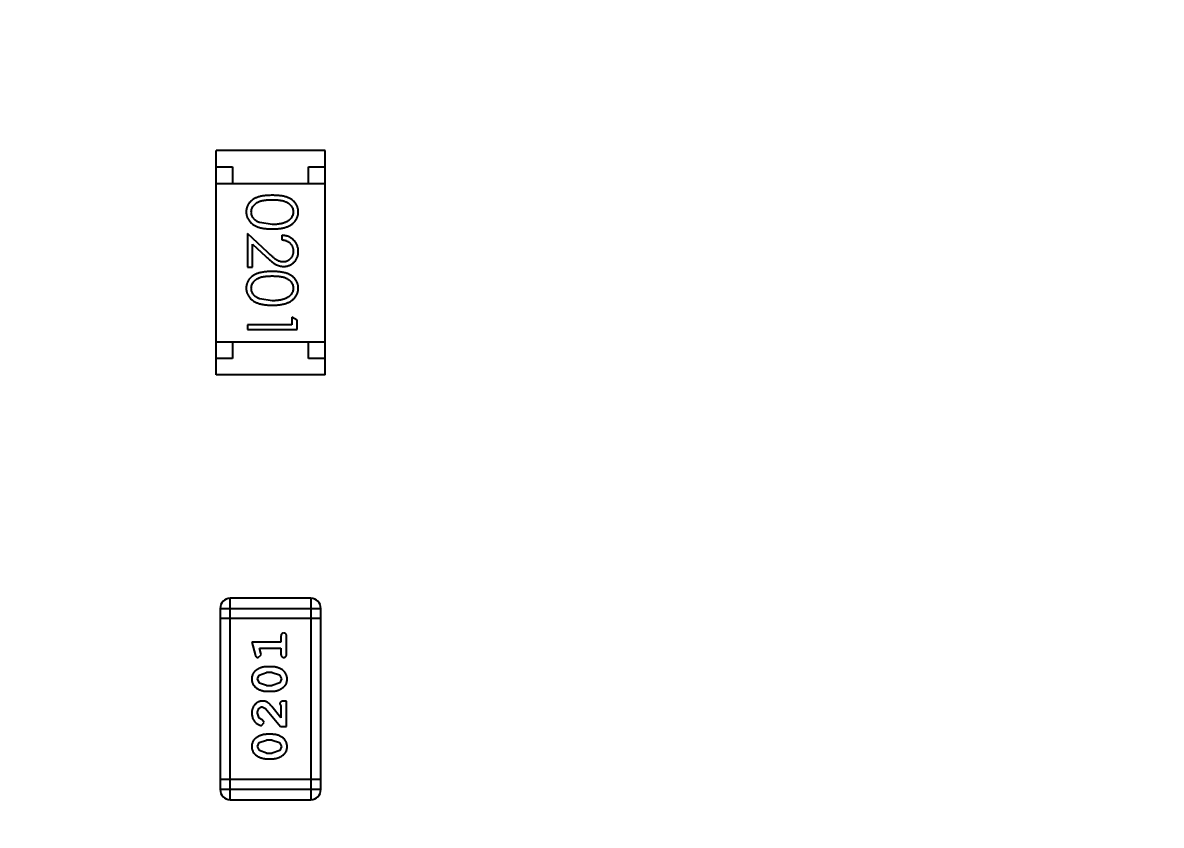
# Model space of a CAD drawing. Header units: inches. Extents: x -13 to 119, y -33 to 44.
# Drawn here: x 91.123 to 94.571, y 9.489 to 11.918 of the extents above; entities that cross this region are included whole.
import ezdxf

# ---------------------------------------------------------------- set-up
doc = ezdxf.new("R2010")
doc.units = ezdxf.units.IN
doc.header["$LTSCALE"] = 1.21
doc.header["$MEASUREMENT"] = 0
doc.header["$PDMODE"] = 3
doc.header["$PDSIZE"] = 0.3125
doc.layers.get('0').update_dxf_attribs({"linetype": 'CONTINUOUS'})
doc.layers.get('Defpoints').update_dxf_attribs({"linetype": 'CONTINUOUS'})
doc.layers.add('DIM', color=3, linetype='CONTINUOUS')
doc.styles.get("Standard").update_dxf_attribs({"font": 'txt', "width": 0.8})
doc.dimstyles.get("Standard").update_dxf_attribs({"dimtxt": 0.15625, "dimasz": 0.1875, "dimexe": 0.125, "dimexo": 0.0625, "dimgap": 0.09, "dimtad": 0, "dimtih": 1, "dimtoh": 1, "dimzin": 4, "dimdsep": 46, "dimtxsty": 'Standard', "dimblk": '_FILLED', "dimblk1": '_FILLED', "dimblk2": '_FILLED', "dimcen": 0.09, "dimazin": 1, "dimtp": 0.01, "dimtm": 0.01, "dimtfac": 1, "dimtofl": 0, "dimtmove": 0, "dimatfit": 3, "dimldrblk": '_FILLED', "dimfxl": 1, "dimtolj": 1, "dimtzin": 4, "dimarcsym": 0})

# ---------------------------------------------------------------- blocks, each defined once
blk = doc.blocks.new('_FILLED')
at = {"color": 0, "linetype": 'ByBlock'}
blk.add_solid([(0, 0), (-1, 0.1667), (-1, -0.1667)], dxfattribs=at)
blk = doc.blocks.new('*D26')
at = {"layer": 'Defpoints', "color": 0}
for p in [(87.6825, 22.6485), (108.0025, -8.1472), (108.0025, -17.2496)]:
    blk.add_point(p, dxfattribs=at)
at = {"layer": 'DIM', "color": 0, "lineweight": -2}
for p, q in [((87.6825, 22.586), (87.6825, -17.3746)), ((108.0025, -8.2097), (108.0025, -17.3746)), ((88.8825, -17.2496), (95.9125, -17.2496)), ((106.8025, -17.2496), (99.7725, -17.2496))]:
    blk.add_line(p, q, dxfattribs=at)
at = {"layer": 'DIM', "color": 0, "lineweight": -2, "xscale": 1.2, "yscale": 1.2, "zscale": 1.2, "rotation": 180}
blk.add_blockref('_FILLED', (87.6825, -17.2496), dxfattribs=at)
at = {"layer": 'DIM', "color": 0, "lineweight": -2, "xscale": 1.2, "yscale": 1.2, "zscale": 1.2}
blk.add_blockref('_FILLED', (108.0025, -17.2496), dxfattribs=at)
at = {"layer": 'DIM', "color": 0, "insert": (97.8425, -17.2496), "char_height": 1.2, "attachment_point": 5}
blk.add_mtext('\\A1;20.32', dxfattribs=at)

msp = doc.modelspace()

# ---------------------------------------------------------------- linework, layer by layer
at = {"color": 7, "linetype": 'Continuous'}
for p, q in [((91.7084, 10.852), (91.7084, 11.532)), ((92.0384, 11.532), (91.7084, 11.532)), ((92.0384, 10.852), (92.0384, 11.532)), ((91.7084, 11.482), (91.7584, 11.482)), ((91.7584, 11.482), (91.7584, 11.432)), ((91.9884, 11.432), (91.9884, 11.482)), ((91.9884, 11.482), (92.0384, 11.482)), ((91.7084, 11.432), (92.0384, 11.432)), ((91.8787, 11.3075), (91.8409, 11.3132)), ((91.8037, 11.2806), (91.8037, 11.1787)), ((91.8657, 11.2224), (91.8037, 11.2806)), ((91.9075, 11.2748), (91.9075, 11.2614)), ((91.819, 11.1787), (91.819, 11.2485)), ((91.819, 11.2485), (91.8591, 11.2109)), ((91.8037, 11.1787), (91.819, 11.1787)), ((91.8787, 11.0767), (91.8409, 11.0824)), ((91.8037, 11.0037), (91.8037, 10.9902)), ((91.9383, 11.0037), (91.8037, 11.0037)), ((91.9383, 11.0267), (91.9383, 11.0037)), ((91.9537, 11.0179), (91.9383, 11.0267)), ((91.9537, 10.9902), (91.9537, 11.0179)), ((91.8037, 10.9902), (91.9537, 10.9902)), ((91.7084, 10.952), (92.0384, 10.952)), ((91.7584, 10.952), (91.7584, 10.902)), ((91.9884, 10.902), (91.9884, 10.952)), ((91.7584, 10.902), (91.7084, 10.902)), ((92.0384, 10.902), (91.9884, 10.902)), ((92.0384, 10.852), (91.7084, 10.852)), ((91.7514, 9.5664), (91.7514, 10.176)), ((91.9953, 10.176), (91.7514, 10.176)), ((91.9953, 10.176), (91.9953, 9.5664)), ((91.7209, 10.1455), (91.7209, 9.5969)), ((91.7209, 10.1455), (92.0257, 10.1455)), ((92.0257, 9.5969), (92.0257, 10.1455)), ((92.0257, 10.115), (91.7209, 10.115)), ((91.8167, 10.0427), (91.8266, 10.0061)), ((91.9048, 10.0427), (91.8167, 10.0427)), ((91.9048, 10.06), (91.9048, 10.0427)), ((91.9221, 10.008), (91.9221, 10.06)), ((91.8357, 9.997), (91.845, 10.0049)), ((91.844, 10.0103), (91.8398, 10.0253)), ((91.8398, 10.0253), (91.9048, 10.0253)), ((91.845, 10.0049), (91.844, 10.0103)), ((91.9048, 10.0253), (91.9048, 10.008)), ((91.8791, 9.9687), (91.8613, 9.9687)), ((91.834, 9.9317), (91.8393, 9.9438)), ((91.8398, 9.9193), (91.834, 9.9317)), ((91.8393, 9.9438), (91.8616, 9.9514)), ((91.8788, 9.9514), (91.8616, 9.9514)), ((91.8788, 9.9514), (91.9006, 9.9442)), ((91.9006, 9.9442), (91.9064, 9.9319)), ((91.9064, 9.9319), (91.9011, 9.9197)), ((91.8616, 9.9121), (91.8398, 9.9193)), ((91.8613, 9.8948), (91.8791, 9.8948)), ((91.8616, 9.9121), (91.8788, 9.9121)), ((91.9011, 9.9197), (91.8788, 9.9121)), ((91.9221, 9.8649), (91.9142, 9.8649)), ((91.9221, 9.7878), (91.9221, 9.8649)), ((91.8394, 9.8132), (91.834, 9.8281)), ((91.8485, 9.8476), (91.8582, 9.8428)), ((91.8582, 9.8428), (91.9032, 9.7878)), ((91.9048, 9.8145), (91.8778, 9.8481)), ((91.9017, 9.8562), (91.9048, 9.8507)), ((91.9048, 9.8507), (91.9048, 9.8145)), ((91.8479, 9.8082), (91.8394, 9.8132)), ((91.846, 9.7909), (91.8545, 9.7998)), ((91.8545, 9.7998), (91.8479, 9.8082)), ((91.8791, 9.7642), (91.8613, 9.7642)), ((91.9032, 9.7878), (91.9221, 9.7878)), ((91.834, 9.7272), (91.8393, 9.7393)), ((91.8398, 9.7148), (91.834, 9.7272)), ((91.8393, 9.7393), (91.8616, 9.7469)), ((91.8788, 9.7469), (91.8616, 9.7469)), ((91.8788, 9.7469), (91.9006, 9.7396)), ((91.9006, 9.7396), (91.9064, 9.7274)), ((91.9064, 9.7274), (91.9011, 9.7152)), ((91.8616, 9.7076), (91.8398, 9.7148)), ((91.8613, 9.6903), (91.8791, 9.6903)), ((91.8616, 9.7076), (91.8788, 9.7076)), ((91.9011, 9.7152), (91.8788, 9.7076)), ((92.0257, 9.6273), (91.7209, 9.6273)), ((92.0257, 9.5969), (91.7209, 9.5969)), ((91.7514, 9.5664), (91.9953, 9.5664))]:
    msp.add_line(p, q, dxfattribs=at)
for centre, start, end in [((91.7514, 10.1455), 90, 180), ((91.9953, 10.1455), 0, 90), ((91.7514, 9.5969), 180, 270), ((91.9953, 9.5969), 270, 0)]:
    msp.add_arc(centre, 0.0305, start, end, dxfattribs=at)
for points, knots in [([(91.8786, 11.396), (91.8762, 11.396), (91.8716, 11.3959), (91.8648, 11.3956), (91.8584, 11.3951), (91.8525, 11.3944), (91.847, 11.3935), (91.8418, 11.3925), (91.8371, 11.3911), (91.8328, 11.3896), (91.8288, 11.3879), (91.825, 11.3861), (91.8216, 11.3841), (91.8184, 11.3819), (91.8154, 11.3796), (91.8127, 11.3771), (91.8102, 11.3744), (91.808, 11.3717), (91.8061, 11.3687), (91.8044, 11.3657), (91.803, 11.3626), (91.8018, 11.3594), (91.8009, 11.3562), (91.8003, 11.3528), (91.7999, 11.3493), (91.7998, 11.347), (91.7998, 11.3458)], [0, 0, 0, 0, 0.068113, 0.132564, 0.193427, 0.250218, 0.303569, 0.353576, 0.400235, 0.443586, 0.484619, 0.524292, 0.56238, 0.599049, 0.63494, 0.669782, 0.704009, 0.737842, 0.771098, 0.803896, 0.836415, 0.868639, 0.900715, 0.933378, 0.966213, 1, 1, 1, 1]), ([(91.8152, 11.3454), (91.8153, 11.347), (91.8154, 11.3503), (91.8167, 11.3552), (91.8188, 11.3599), (91.8212, 11.3637), (91.8235, 11.3666), (91.8254, 11.3686), (91.8276, 11.3705), (91.8299, 11.3723), (91.8324, 11.3739), (91.8351, 11.3754), (91.838, 11.3767), (91.8411, 11.378), (91.8445, 11.3791), (91.8483, 11.38), (91.8524, 11.3808), (91.8569, 11.3814), (91.8618, 11.3819), (91.8671, 11.3822), (91.8728, 11.3825), (91.8766, 11.3825), (91.8787, 11.3825)], [0, 0, 0, 0, 0.060034, 0.120278, 0.182348, 0.247919, 0.281641, 0.315701, 0.350322, 0.385703, 0.421819, 0.459196, 0.497866, 0.538301, 0.58121, 0.628183, 0.679403, 0.734699, 0.794074, 0.858416, 0.927049, 1, 1, 1, 1]), ([(91.9575, 11.3458), (91.9575, 11.347), (91.9574, 11.3493), (91.957, 11.3528), (91.9564, 11.3562), (91.9554, 11.3595), (91.9543, 11.3627), (91.9528, 11.3658), (91.9511, 11.3688), (91.9491, 11.3718), (91.9469, 11.3746), (91.9445, 11.3773), (91.9418, 11.3797), (91.9388, 11.382), (91.9356, 11.3842), (91.9321, 11.3862), (91.9284, 11.388), (91.9245, 11.3897), (91.9202, 11.3912), (91.9155, 11.3925), (91.9104, 11.3936), (91.9048, 11.3944), (91.8989, 11.3951), (91.8925, 11.3956), (91.8857, 11.3959), (91.881, 11.396), (91.8786, 11.396)], [0, 0, 0, 0, 0.033742, 0.066533, 0.099153, 0.13154, 0.164087, 0.196563, 0.229707, 0.263315, 0.297504, 0.331686, 0.366482, 0.4021, 0.438958, 0.476748, 0.515985, 0.556589, 0.599519, 0.645765, 0.695487, 0.748721, 0.805687, 0.866754, 0.931405, 1, 1, 1, 1]), ([(91.8787, 11.3825), (91.8807, 11.3825), (91.8846, 11.3825), (91.8902, 11.3822), (91.8955, 11.3819), (91.9004, 11.3814), (91.9049, 11.3808), (91.9091, 11.3799), (91.9128, 11.379), (91.9163, 11.3779), (91.9194, 11.3767), (91.9223, 11.3754), (91.925, 11.3739), (91.9275, 11.3722), (91.9298, 11.3705), (91.9319, 11.3686), (91.9339, 11.3666), (91.9361, 11.3637), (91.9385, 11.36), (91.9406, 11.3553), (91.9419, 11.3504), (91.942, 11.347), (91.9421, 11.3454)], [0, 0, 0, 0, 0.073302, 0.142286, 0.206253, 0.266017, 0.321612, 0.372532, 0.419497, 0.462398, 0.502825, 0.541489, 0.579034, 0.615143, 0.650298, 0.684912, 0.718701, 0.752189, 0.817245, 0.879117, 0.939613, 1, 1, 1, 1]), ([(91.7998, 11.3458), (91.7998, 11.3446), (91.7999, 11.3423), (91.8003, 11.3387), (91.801, 11.3353), (91.8019, 11.332), (91.8031, 11.3287), (91.8045, 11.3255), (91.8063, 11.3224), (91.8083, 11.3194), (91.8105, 11.3165), (91.8131, 11.3138), (91.8158, 11.3112), (91.8189, 11.3088), (91.8222, 11.3065), (91.8258, 11.3045), (91.8296, 11.3025), (91.8336, 11.3007), (91.838, 11.2991), (91.8428, 11.2978), (91.8479, 11.2966), (91.8533, 11.2957), (91.8591, 11.295), (91.8653, 11.2944), (91.8718, 11.2941), (91.8763, 11.2941), (91.8786, 11.2941)], [0, 0, 0, 0, 0.033824, 0.067298, 0.10028, 0.133019, 0.165736, 0.198792, 0.232372, 0.266409, 0.301016, 0.336196, 0.371972, 0.408574, 0.446394, 0.485225, 0.525372, 0.567224, 0.611081, 0.65775, 0.70702, 0.759235, 0.814484, 0.873227, 0.934937, 1, 1, 1, 1]), ([(91.8409, 11.3132), (91.8399, 11.3136), (91.8378, 11.3143), (91.8349, 11.3157), (91.8322, 11.3171), (91.8297, 11.3187), (91.8274, 11.3205), (91.8252, 11.3223), (91.8233, 11.3243), (91.8211, 11.3272), (91.8187, 11.3308), (91.8167, 11.3355), (91.8154, 11.3404), (91.8153, 11.3437), (91.8152, 11.3454)], [0, 0, 0, 0, 0.075949, 0.148549, 0.218996, 0.286119, 0.351826, 0.416074, 0.478265, 0.540325, 0.660405, 0.774606, 0.887187, 1, 1, 1, 1]), ([(91.8786, 11.2941), (91.8809, 11.2941), (91.8854, 11.2941), (91.892, 11.2944), (91.8982, 11.295), (91.904, 11.2957), (91.9095, 11.2967), (91.9146, 11.2978), (91.9194, 11.2992), (91.9238, 11.3008), (91.9279, 11.3027), (91.9317, 11.3046), (91.9352, 11.3067), (91.9386, 11.3089), (91.9416, 11.3113), (91.9444, 11.3139), (91.9469, 11.3166), (91.9491, 11.3195), (91.9511, 11.3225), (91.9528, 11.3256), (91.9543, 11.3287), (91.9554, 11.332), (91.9564, 11.3353), (91.957, 11.3388), (91.9574, 11.3423), (91.9575, 11.3446), (91.9575, 11.3458)], [0, 0, 0, 0, 0.065278, 0.127205, 0.186168, 0.241675, 0.294115, 0.343609, 0.390387, 0.434463, 0.476646, 0.517002, 0.555936, 0.593716, 0.630057, 0.665601, 0.700745, 0.734917, 0.768681, 0.802087, 0.834849, 0.867433, 0.900138, 0.932806, 0.966212, 1, 1, 1, 1]), ([(91.9421, 11.3454), (91.942, 11.3437), (91.9419, 11.3405), (91.9406, 11.3356), (91.9385, 11.3309), (91.9361, 11.3272), (91.9338, 11.3243), (91.9318, 11.3223), (91.9296, 11.3203), (91.9271, 11.3185), (91.9244, 11.3168), (91.9215, 11.3153), (91.9183, 11.3138), (91.9149, 11.3125), (91.9112, 11.3114), (91.9073, 11.3103), (91.9031, 11.3095), (91.8987, 11.3087), (91.8941, 11.3082), (91.8891, 11.3078), (91.884, 11.3076), (91.8805, 11.3075), (91.8787, 11.3075)], [0, 0, 0, 0, 0.059689, 0.119507, 0.181075, 0.246162, 0.279894, 0.314468, 0.350403, 0.387474, 0.426147, 0.466624, 0.508745, 0.553328, 0.600058, 0.649177, 0.700552, 0.754894, 0.811825, 0.871514, 0.934319, 1, 1, 1, 1]), ([(91.9575, 11.2259), (91.9575, 11.2276), (91.9574, 11.2309), (91.9567, 11.2357), (91.9556, 11.2403), (91.9541, 11.2448), (91.9521, 11.249), (91.9496, 11.253), (91.9468, 11.2568), (91.9435, 11.2604), (91.9399, 11.2636), (91.936, 11.2665), (91.9318, 11.2689), (91.9274, 11.271), (91.9228, 11.2726), (91.9179, 11.2738), (91.9128, 11.2746), (91.9093, 11.2747), (91.9075, 11.2748)], [0, 0, 0, 0, 0.06445, 0.126725, 0.187421, 0.247417, 0.306749, 0.366595, 0.427749, 0.490235, 0.553031, 0.614805, 0.676505, 0.738096, 0.801021, 0.864897, 0.931209, 1, 1, 1, 1]), ([(91.9075, 11.2614), (91.9088, 11.2612), (91.9114, 11.261), (91.9152, 11.2602), (91.9188, 11.2593), (91.9221, 11.2581), (91.9252, 11.2565), (91.928, 11.2548), (91.9307, 11.2528), (91.933, 11.2506), (91.9352, 11.2481), (91.937, 11.2455), (91.9386, 11.2427), (91.9399, 11.2398), (91.9409, 11.2367), (91.9416, 11.2335), (91.942, 11.2301), (91.9421, 11.2278), (91.9421, 11.2266)], [0, 0, 0, 0, 0.073648, 0.143686, 0.210962, 0.275557, 0.338064, 0.399311, 0.4594, 0.51934, 0.579024, 0.637809, 0.695959, 0.754122, 0.813113, 0.873453, 0.935561, 1, 1, 1, 1]), ([(91.8591, 11.2109), (91.8606, 11.2095), (91.8636, 11.2067), (91.868, 11.2028), (91.8721, 11.1992), (91.876, 11.196), (91.8796, 11.1932), (91.883, 11.1907), (91.8861, 11.1886), (91.8899, 11.1863), (91.8947, 11.184), (91.9006, 11.182), (91.9067, 11.1808), (91.9108, 11.1807), (91.9129, 11.1806)], [0, 0, 0, 0, 0.09953, 0.192079, 0.277712, 0.357454, 0.429648, 0.495771, 0.555538, 0.608657, 0.707578, 0.804328, 0.901298, 1, 1, 1, 1]), ([(91.9117, 11.1941), (91.9101, 11.1941), (91.9068, 11.1942), (91.9021, 11.1953), (91.8974, 11.197), (91.8936, 11.199), (91.8905, 11.201), (91.8878, 11.2029), (91.8849, 11.2052), (91.8816, 11.2079), (91.878, 11.211), (91.8742, 11.2144), (91.8701, 11.2183), (91.8672, 11.221), (91.8657, 11.2224)], [0, 0, 0, 0, 0.088014, 0.174976, 0.2638, 0.355443, 0.406413, 0.465519, 0.533076, 0.609353, 0.693899, 0.787171, 0.889197, 1, 1, 1, 1]), ([(91.9421, 11.2266), (91.9421, 11.2255), (91.942, 11.2233), (91.9416, 11.22), (91.9409, 11.2169), (91.9399, 11.214), (91.9386, 11.2111), (91.9371, 11.2084), (91.9353, 11.2059), (91.9332, 11.2035), (91.9309, 11.2013), (91.9285, 11.1994), (91.9259, 11.1977), (91.9233, 11.1964), (91.9206, 11.1953), (91.9177, 11.1946), (91.9147, 11.1941), (91.9127, 11.1941), (91.9117, 11.1941)], [0, 0, 0, 0, 0.068027, 0.133505, 0.19695, 0.26027, 0.322741, 0.384982, 0.448465, 0.513424, 0.578224, 0.640011, 0.700094, 0.760067, 0.819012, 0.877878, 0.938035, 1, 1, 1, 1]), ([(91.9129, 11.1806), (91.9144, 11.1806), (91.9173, 11.1807), (91.9216, 11.1813), (91.9258, 11.1823), (91.9298, 11.1836), (91.9336, 11.1854), (91.9373, 11.1876), (91.9409, 11.1901), (91.9443, 11.1931), (91.9474, 11.1963), (91.9501, 11.1998), (91.9524, 11.2036), (91.9543, 11.2076), (91.9557, 11.2118), (91.9567, 11.2163), (91.9574, 11.221), (91.9575, 11.2243), (91.9575, 11.2259)], [0, 0, 0, 0, 0.06271, 0.123347, 0.183401, 0.242828, 0.302097, 0.36242, 0.423725, 0.487032, 0.550491, 0.612709, 0.674265, 0.73617, 0.799211, 0.863483, 0.930525, 1, 1, 1, 1]), ([(91.8786, 11.1652), (91.8762, 11.1652), (91.8716, 11.1652), (91.8648, 11.1649), (91.8584, 11.1644), (91.8525, 11.1636), (91.847, 11.1627), (91.8418, 11.1617), (91.8371, 11.1604), (91.8328, 11.1589), (91.8288, 11.1572), (91.825, 11.1553), (91.8216, 11.1533), (91.8184, 11.1511), (91.8154, 11.1488), (91.8127, 11.1463), (91.8102, 11.1437), (91.808, 11.1409), (91.8061, 11.138), (91.8044, 11.1349), (91.803, 11.1319), (91.8018, 11.1287), (91.8009, 11.1254), (91.8003, 11.122), (91.7999, 11.1186), (91.7998, 11.1162), (91.7998, 11.1151)], [0, 0, 0, 0, 0.068113, 0.132564, 0.193427, 0.250218, 0.303569, 0.353576, 0.400235, 0.443586, 0.484619, 0.524292, 0.56238, 0.599049, 0.63494, 0.669782, 0.704009, 0.737842, 0.771098, 0.803896, 0.836415, 0.868639, 0.900715, 0.933378, 0.966213, 1, 1, 1, 1]), ([(91.8152, 11.1146), (91.8153, 11.1163), (91.8154, 11.1196), (91.8167, 11.1244), (91.8188, 11.1292), (91.8212, 11.1329), (91.8235, 11.1358), (91.8254, 11.1378), (91.8276, 11.1397), (91.8299, 11.1415), (91.8324, 11.1431), (91.8351, 11.1446), (91.838, 11.146), (91.8411, 11.1472), (91.8445, 11.1483), (91.8483, 11.1492), (91.8524, 11.15), (91.8569, 11.1507), (91.8618, 11.1511), (91.8671, 11.1515), (91.8728, 11.1517), (91.8766, 11.1517), (91.8787, 11.1517)], [0, 0, 0, 0, 0.060034, 0.120278, 0.182348, 0.247919, 0.281641, 0.315701, 0.350322, 0.385703, 0.421819, 0.459196, 0.497866, 0.538301, 0.58121, 0.628183, 0.679403, 0.734699, 0.794074, 0.858416, 0.927049, 1, 1, 1, 1]), ([(91.9575, 11.1151), (91.9575, 11.1162), (91.9574, 11.1186), (91.957, 11.122), (91.9564, 11.1254), (91.9554, 11.1287), (91.9543, 11.1319), (91.9528, 11.135), (91.9511, 11.138), (91.9491, 11.141), (91.9469, 11.1438), (91.9445, 11.1465), (91.9418, 11.1489), (91.9388, 11.1513), (91.9356, 11.1534), (91.9321, 11.1555), (91.9284, 11.1573), (91.9245, 11.1589), (91.9202, 11.1604), (91.9155, 11.1617), (91.9104, 11.1628), (91.9048, 11.1637), (91.8989, 11.1644), (91.8925, 11.1649), (91.8857, 11.1652), (91.881, 11.1652), (91.8786, 11.1652)], [0, 0, 0, 0, 0.033742, 0.066533, 0.099153, 0.13154, 0.164087, 0.196563, 0.229707, 0.263315, 0.297504, 0.331686, 0.366482, 0.4021, 0.438958, 0.476748, 0.515985, 0.556589, 0.599519, 0.645765, 0.695487, 0.748721, 0.805687, 0.866754, 0.931405, 1, 1, 1, 1]), ([(91.8787, 11.1517), (91.8807, 11.1517), (91.8846, 11.1517), (91.8902, 11.1515), (91.8955, 11.1511), (91.9004, 11.1506), (91.9049, 11.15), (91.9091, 11.1492), (91.9128, 11.1483), (91.9163, 11.1472), (91.9194, 11.1459), (91.9223, 11.1446), (91.925, 11.1431), (91.9275, 11.1415), (91.9298, 11.1397), (91.9319, 11.1378), (91.9339, 11.1358), (91.9361, 11.1329), (91.9385, 11.1292), (91.9406, 11.1245), (91.9419, 11.1196), (91.942, 11.1163), (91.9421, 11.1146)], [0, 0, 0, 0, 0.073302, 0.142286, 0.206253, 0.266017, 0.321612, 0.372532, 0.419497, 0.462398, 0.502825, 0.541489, 0.579034, 0.615143, 0.650298, 0.684912, 0.718701, 0.752189, 0.817245, 0.879117, 0.939613, 1, 1, 1, 1]), ([(91.7998, 11.1151), (91.7998, 11.1139), (91.7999, 11.1115), (91.8003, 11.108), (91.801, 11.1045), (91.8019, 11.1012), (91.8031, 11.0979), (91.8045, 11.0947), (91.8063, 11.0916), (91.8083, 11.0886), (91.8105, 11.0857), (91.8131, 11.083), (91.8158, 11.0804), (91.8189, 11.078), (91.8222, 11.0758), (91.8258, 11.0737), (91.8296, 11.0718), (91.8336, 11.07), (91.838, 11.0684), (91.8428, 11.067), (91.8479, 11.0659), (91.8533, 11.0649), (91.8591, 11.0642), (91.8653, 11.0636), (91.8718, 11.0634), (91.8763, 11.0633), (91.8786, 11.0633)], [0, 0, 0, 0, 0.033824, 0.067298, 0.10028, 0.133019, 0.165736, 0.198792, 0.232372, 0.266409, 0.301016, 0.336196, 0.371972, 0.408574, 0.446394, 0.485225, 0.525372, 0.567224, 0.611081, 0.65775, 0.70702, 0.759235, 0.814484, 0.873227, 0.934937, 1, 1, 1, 1]), ([(91.8409, 11.0824), (91.8399, 11.0828), (91.8378, 11.0836), (91.8349, 11.0849), (91.8322, 11.0864), (91.8297, 11.088), (91.8274, 11.0897), (91.8252, 11.0916), (91.8233, 11.0936), (91.8211, 11.0964), (91.8187, 11.1001), (91.8167, 11.1048), (91.8154, 11.1096), (91.8153, 11.1129), (91.8152, 11.1146)], [0, 0, 0, 0, 0.075949, 0.148549, 0.218996, 0.286119, 0.351826, 0.416074, 0.478265, 0.540325, 0.660405, 0.774606, 0.887187, 1, 1, 1, 1]), ([(91.8786, 11.0633), (91.8809, 11.0633), (91.8854, 11.0634), (91.892, 11.0637), (91.8982, 11.0642), (91.904, 11.0649), (91.9095, 11.0659), (91.9146, 11.067), (91.9194, 11.0685), (91.9238, 11.0701), (91.9279, 11.0719), (91.9317, 11.0738), (91.9352, 11.0759), (91.9386, 11.0781), (91.9416, 11.0806), (91.9444, 11.0831), (91.9469, 11.0858), (91.9491, 11.0887), (91.9511, 11.0917), (91.9528, 11.0948), (91.9543, 11.098), (91.9554, 11.1012), (91.9564, 11.1046), (91.957, 11.108), (91.9574, 11.1115), (91.9575, 11.1139), (91.9575, 11.1151)], [0, 0, 0, 0, 0.065278, 0.127205, 0.186168, 0.241675, 0.294115, 0.343609, 0.390387, 0.434463, 0.476646, 0.517002, 0.555936, 0.593716, 0.630057, 0.665601, 0.700745, 0.734917, 0.768681, 0.802087, 0.834849, 0.867433, 0.900138, 0.932806, 0.966212, 1, 1, 1, 1]), ([(91.9421, 11.1146), (91.942, 11.113), (91.9419, 11.1097), (91.9406, 11.1048), (91.9385, 11.1002), (91.9361, 11.0964), (91.9338, 11.0936), (91.9318, 11.0915), (91.9296, 11.0895), (91.9271, 11.0877), (91.9244, 11.0861), (91.9215, 11.0845), (91.9183, 11.0831), (91.9149, 11.0817), (91.9112, 11.0806), (91.9073, 11.0795), (91.9031, 11.0787), (91.8987, 11.078), (91.8941, 11.0774), (91.8891, 11.077), (91.884, 11.0768), (91.8805, 11.0768), (91.8787, 11.0767)], [0, 0, 0, 0, 0.059689, 0.119507, 0.181075, 0.246162, 0.279894, 0.314468, 0.350403, 0.387474, 0.426147, 0.466624, 0.508745, 0.553328, 0.600058, 0.649177, 0.700552, 0.754894, 0.811825, 0.871514, 0.934319, 1, 1, 1, 1]), ([(91.9134, 10.071), (91.9128, 10.0709), (91.9117, 10.0709), (91.91, 10.0704), (91.9085, 10.0695), (91.9072, 10.0684), (91.9061, 10.0668), (91.9053, 10.0649), (91.9049, 10.0625), (91.9048, 10.0609), (91.9048, 10.06)], [0, 0, 0, 0, 0.11517, 0.223509, 0.328254, 0.438012, 0.553651, 0.682263, 0.830856, 1, 1, 1, 1]), ([(91.9221, 10.06), (91.9221, 10.0609), (91.922, 10.0625), (91.9216, 10.0649), (91.9209, 10.0668), (91.9198, 10.0684), (91.9184, 10.0695), (91.9169, 10.0704), (91.9152, 10.0709), (91.9141, 10.0709), (91.9134, 10.071)], [0, 0, 0, 0, 0.169012, 0.317488, 0.445429, 0.560977, 0.67065, 0.776666, 0.88492, 1, 1, 1, 1]), ([(91.8266, 10.0061), (91.8268, 10.0052), (91.8273, 10.0037), (91.8282, 10.0016), (91.8291, 10), (91.8301, 9.9988), (91.8313, 9.998), (91.8326, 9.9974), (91.8341, 9.9971), (91.8352, 9.997), (91.8357, 9.997)], [0, 0, 0, 0, 0.187321, 0.344927, 0.475328, 0.579604, 0.674244, 0.773631, 0.882025, 1, 1, 1, 1]), ([(91.9048, 10.008), (91.9048, 10.0071), (91.9049, 10.0055), (91.9053, 10.0031), (91.9061, 10.0012), (91.9071, 9.9996), (91.9085, 9.9985), (91.91, 9.9976), (91.9117, 9.9971), (91.9128, 9.9971), (91.9134, 9.997)], [0, 0, 0, 0, 0.169102, 0.317658, 0.446239, 0.563118, 0.671828, 0.776546, 0.884858, 1, 1, 1, 1]), ([(91.9134, 9.997), (91.9141, 9.9971), (91.9152, 9.9971), (91.9169, 9.9976), (91.9184, 9.9985), (91.9198, 9.9996), (91.9208, 10.0012), (91.9216, 10.0031), (91.922, 10.0055), (91.9221, 10.0071), (91.9221, 10.008)], [0, 0, 0, 0, 0.115051, 0.223278, 0.329269, 0.437893, 0.554681, 0.682591, 0.83103, 1, 1, 1, 1]), ([(91.8613, 9.9687), (91.8602, 9.9687), (91.8581, 9.9687), (91.8549, 9.9684), (91.8518, 9.9678), (91.8487, 9.9672), (91.8456, 9.9662), (91.8426, 9.9651), (91.8396, 9.9638), (91.8368, 9.9623), (91.834, 9.9607), (91.8315, 9.9591), (91.8292, 9.9574), (91.827, 9.9558), (91.8252, 9.9541), (91.8235, 9.9524), (91.8221, 9.9506), (91.8206, 9.9483), (91.819, 9.9451), (91.8176, 9.9409), (91.8168, 9.9364), (91.8167, 9.9332), (91.8167, 9.9316)], [0, 0, 0, 0, 0.049855, 0.099516, 0.148482, 0.19758, 0.246804, 0.296268, 0.346517, 0.397047, 0.446826, 0.49336, 0.537801, 0.579207, 0.617974, 0.654833, 0.689171, 0.722088, 0.786392, 0.853518, 0.924186, 1, 1, 1, 1]), ([(91.9237, 9.9318), (91.9236, 9.9333), (91.9236, 9.9361), (91.9228, 9.9402), (91.9217, 9.944), (91.9201, 9.9476), (91.9181, 9.9509), (91.9156, 9.9539), (91.9127, 9.9568), (91.9093, 9.9592), (91.9057, 9.9614), (91.902, 9.9634), (91.8983, 9.965), (91.8945, 9.9664), (91.8907, 9.9674), (91.8869, 9.9682), (91.883, 9.9686), (91.8804, 9.9687), (91.8791, 9.9687)], [0, 0, 0, 0, 0.067217, 0.131051, 0.19272, 0.252824, 0.312745, 0.373449, 0.436041, 0.501494, 0.567761, 0.632087, 0.695096, 0.757109, 0.817993, 0.878657, 0.939311, 1, 1, 1, 1]), ([(91.8167, 9.9316), (91.8167, 9.9301), (91.8168, 9.9273), (91.8175, 9.9232), (91.8186, 9.9194), (91.8202, 9.9158), (91.8223, 9.9125), (91.8248, 9.9095), (91.8278, 9.9067), (91.8312, 9.9042), (91.8348, 9.902), (91.8384, 9.9001), (91.8421, 9.8984), (91.8459, 9.8971), (91.8497, 9.8961), (91.8535, 9.8953), (91.8574, 9.8949), (91.86, 9.8948), (91.8613, 9.8948)], [0, 0, 0, 0, 0.06692, 0.130834, 0.19258, 0.252759, 0.312631, 0.373411, 0.436359, 0.501894, 0.568244, 0.632472, 0.69556, 0.757163, 0.818592, 0.878885, 0.939235, 1, 1, 1, 1]), ([(91.8791, 9.8948), (91.8801, 9.8948), (91.8823, 9.8948), (91.8854, 9.8951), (91.8886, 9.8956), (91.8917, 9.8963), (91.8947, 9.8972), (91.8977, 9.8983), (91.9007, 9.8996), (91.9035, 9.9011), (91.9063, 9.9026), (91.9088, 9.9043), (91.9111, 9.9059), (91.9132, 9.9075), (91.9151, 9.9092), (91.9168, 9.9109), (91.9182, 9.9127), (91.9198, 9.915), (91.9214, 9.9182), (91.9227, 9.9224), (91.9235, 9.927), (91.9236, 9.9302), (91.9237, 9.9318)], [0, 0, 0, 0, 0.049886, 0.09882, 0.148132, 0.19689, 0.246038, 0.295176, 0.345305, 0.395692, 0.445312, 0.491875, 0.535813, 0.577009, 0.616081, 0.652689, 0.687585, 0.720206, 0.785062, 0.85223, 0.923759, 1, 1, 1, 1]), ([(91.8495, 9.8649), (91.8483, 9.8648), (91.8461, 9.8648), (91.8429, 9.8643), (91.8398, 9.8635), (91.8368, 9.8624), (91.834, 9.8609), (91.8313, 9.8591), (91.8287, 9.857), (91.8262, 9.8546), (91.824, 9.852), (91.822, 9.8491), (91.8204, 9.8461), (91.819, 9.8429), (91.818, 9.8394), (91.8172, 9.8359), (91.8168, 9.8321), (91.8167, 9.8295), (91.8167, 9.8282)], [0, 0, 0, 0, 0.060981, 0.120256, 0.178148, 0.236115, 0.293993, 0.352864, 0.413358, 0.476056, 0.539296, 0.602396, 0.665116, 0.728325, 0.792919, 0.859317, 0.928302, 1, 1, 1, 1]), ([(91.8778, 9.8481), (91.877, 9.849), (91.8755, 9.8507), (91.8733, 9.8531), (91.8712, 9.8552), (91.8692, 9.857), (91.8673, 9.8587), (91.8655, 9.86), (91.8639, 9.8611), (91.8619, 9.8622), (91.8593, 9.8633), (91.8561, 9.8642), (91.8528, 9.8648), (91.8506, 9.8649), (91.8495, 9.8649)], [0, 0, 0, 0, 0.103002, 0.197728, 0.285279, 0.365235, 0.437224, 0.502446, 0.560545, 0.611446, 0.707576, 0.80349, 0.900532, 1, 1, 1, 1]), ([(91.9142, 9.8649), (91.9132, 9.8649), (91.9112, 9.8648), (91.9085, 9.8644), (91.9062, 9.8637), (91.9045, 9.8626), (91.9032, 9.8613), (91.9023, 9.8598), (91.9017, 9.8581), (91.9017, 9.8569), (91.9017, 9.8562)], [0, 0, 0, 0, 0.1844, 0.34094, 0.473574, 0.586824, 0.690029, 0.789175, 0.890445, 1, 1, 1, 1]), ([(91.8167, 9.8282), (91.8168, 9.8265), (91.8169, 9.8232), (91.8177, 9.8182), (91.8192, 9.8135), (91.8211, 9.809), (91.8236, 9.8048), (91.8265, 9.8012), (91.8297, 9.798), (91.8333, 9.7955), (91.8368, 9.7936), (91.8402, 9.7921), (91.8432, 9.7912), (91.8451, 9.791), (91.846, 9.7909)], [0, 0, 0, 0, 0.098286, 0.193983, 0.289056, 0.384352, 0.477435, 0.566197, 0.652355, 0.737986, 0.818188, 0.887401, 0.94802, 1, 1, 1, 1]), ([(91.834, 9.8281), (91.834, 9.8295), (91.8341, 9.8322), (91.835, 9.836), (91.8364, 9.8394), (91.8383, 9.8423), (91.8405, 9.8446), (91.843, 9.8463), (91.8457, 9.8474), (91.8476, 9.8475), (91.8485, 9.8476)], [0, 0, 0, 0, 0.156344, 0.299348, 0.4327, 0.561, 0.682299, 0.791883, 0.89611, 1, 1, 1, 1]), ([(91.8613, 9.7642), (91.8602, 9.7642), (91.8581, 9.7641), (91.8549, 9.7639), (91.8518, 9.7633), (91.8487, 9.7626), (91.8456, 9.7617), (91.8426, 9.7606), (91.8396, 9.7593), (91.8368, 9.7578), (91.834, 9.7562), (91.8315, 9.7546), (91.8292, 9.7529), (91.827, 9.7513), (91.8252, 9.7495), (91.8235, 9.7478), (91.8221, 9.7461), (91.8206, 9.7437), (91.819, 9.7406), (91.8176, 9.7364), (91.8168, 9.7319), (91.8167, 9.7287), (91.8167, 9.7271)], [0, 0, 0, 0, 0.049855, 0.099516, 0.148482, 0.19758, 0.246804, 0.296268, 0.346517, 0.397047, 0.446826, 0.49336, 0.537801, 0.579207, 0.617974, 0.654833, 0.689171, 0.722088, 0.786392, 0.853518, 0.924186, 1, 1, 1, 1]), ([(91.9237, 9.7273), (91.9236, 9.7288), (91.9236, 9.7316), (91.9228, 9.7357), (91.9217, 9.7395), (91.9201, 9.7431), (91.9181, 9.7464), (91.9156, 9.7494), (91.9127, 9.7522), (91.9093, 9.7547), (91.9057, 9.7569), (91.902, 9.7589), (91.8983, 9.7605), (91.8945, 9.7619), (91.8907, 9.7629), (91.8869, 9.7637), (91.883, 9.7641), (91.8804, 9.7642), (91.8791, 9.7642)], [0, 0, 0, 0, 0.067217, 0.131051, 0.19272, 0.252824, 0.312745, 0.373449, 0.436041, 0.501494, 0.567761, 0.632087, 0.695096, 0.757109, 0.817993, 0.878657, 0.939311, 1, 1, 1, 1]), ([(91.8167, 9.7271), (91.8167, 9.7256), (91.8168, 9.7228), (91.8175, 9.7187), (91.8186, 9.7149), (91.8202, 9.7113), (91.8223, 9.708), (91.8248, 9.705), (91.8278, 9.7022), (91.8312, 9.6997), (91.8348, 9.6975), (91.8384, 9.6956), (91.8421, 9.6939), (91.8459, 9.6926), (91.8497, 9.6915), (91.8535, 9.6908), (91.8574, 9.6903), (91.86, 9.6903), (91.8613, 9.6903)], [0, 0, 0, 0, 0.06692, 0.130834, 0.19258, 0.252759, 0.312631, 0.373411, 0.436359, 0.501894, 0.568244, 0.632472, 0.69556, 0.757163, 0.818592, 0.878885, 0.939235, 1, 1, 1, 1]), ([(91.8791, 9.6903), (91.8801, 9.6903), (91.8823, 9.6903), (91.8854, 9.6906), (91.8886, 9.6911), (91.8917, 9.6918), (91.8947, 9.6927), (91.8977, 9.6938), (91.9007, 9.6951), (91.9035, 9.6966), (91.9063, 9.6981), (91.9088, 9.6997), (91.9111, 9.7014), (91.9132, 9.703), (91.9151, 9.7047), (91.9168, 9.7064), (91.9182, 9.7082), (91.9198, 9.7105), (91.9214, 9.7137), (91.9227, 9.7179), (91.9235, 9.7225), (91.9236, 9.7257), (91.9237, 9.7273)], [0, 0, 0, 0, 0.049886, 0.09882, 0.148132, 0.19689, 0.246038, 0.295176, 0.345305, 0.395692, 0.445312, 0.491875, 0.535813, 0.577009, 0.616081, 0.652689, 0.687585, 0.720206, 0.785062, 0.85223, 0.923759, 1, 1, 1, 1])]:
    msp.add_open_spline(points, degree=3, knots=knots, dxfattribs=at)

# ---------------------------------------------------------------- dimensions: what is measured, and where the dimension line sits
at = {"layer": 'DIM'}
dim = msp.add_linear_dim(base=(108.0025, -17.2496), p1=(87.6825, 22.6485), p2=(108.0025, -8.1472), dimstyle='Standard', override={"dimtxt": 1.2, "dimasz": 1.2, "dimtih": 0, "dimtoh": 0, "dimzin": 0, "dimcen": 0.198, "dimadec": 0, "dimazin": 0, "dimtp": 0, "dimtm": 0, "dimtdec": 4, "dimtzin": 0}, dxfattribs=at)
dim.commit()
dim.dimension.update_dxf_attribs({"geometry": '*D26', "text_midpoint": (97.8425, -17.2496)})

doc.saveas('drawing.dxf')
